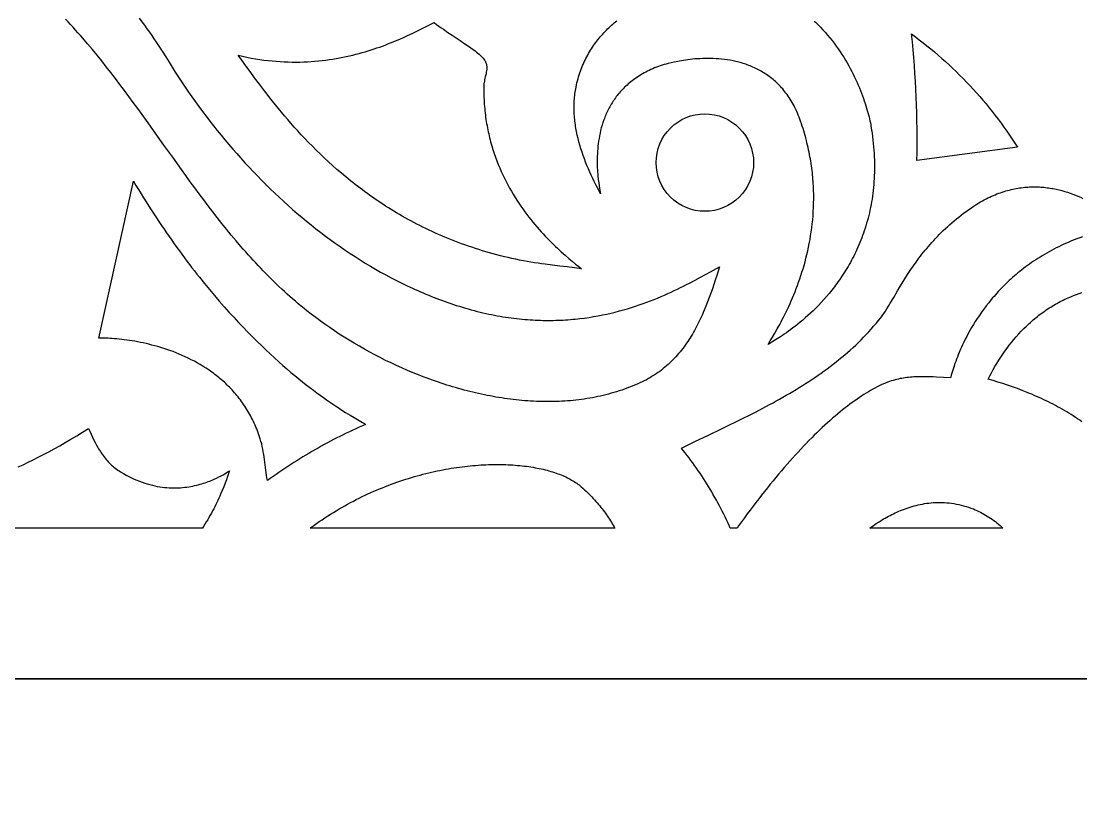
# Model space of a CAD drawing. Extents: x -1000 to 1000, y -1450 to 1450.
# Drawn here: x -99.7 to 251.4, y 1012.6 to 1268 of the extents above; entities that cross this region are included whole.
import ezdxf

# ---------------------------------------------------------------- set-up
doc = ezdxf.new("R2010")
doc.units = 0
doc.layers.add('LAYER_1', color=18, linetype='CONTINUOUS')

msp = doc.modelspace()

# ---------------------------------------------------------------- linework, layer by layer
at = {"layer": 'LAYER_1'}
for points in [[(-1000, 1050), (1000, 1050), (1000, 1450), (-1000, 1450)], [(37.95, 1266.97), (38.71, 1266.4), (39.47, 1265.85), (40.21, 1265.32), (41.68, 1264.3), (43.1, 1263.34), (45.77, 1261.57), (47.02, 1260.75), (48.19, 1259.97), (49.29, 1259.22), (49.81, 1258.86), (50.3, 1258.5), (50.77, 1258.15), (51.22, 1257.8), (51.65, 1257.46), (52.05, 1257.12), (52.42, 1256.78), (52.77, 1256.44), (53.08, 1256.11), (53.37, 1255.78), (53.63, 1255.44), (53.86, 1255.11), (53.97, 1254.94), (54.06, 1254.78), (54.15, 1254.61), (54.23, 1254.44), (54.32, 1254.21), (54.4, 1253.99), (54.46, 1253.75), (54.51, 1253.52), (54.55, 1253.29), (54.58, 1253.05), (54.59, 1252.81), (54.59, 1252.57), (54.59, 1252.33), (54.57, 1252.08), (54.52, 1251.59), (54.45, 1251.1), (54.35, 1250.6), (54.12, 1249.59), (54.01, 1249.08), (53.9, 1248.58), (53.8, 1248.08), (53.72, 1247.57), (53.68, 1247.32), (53.66, 1247.08), (53.64, 1246.83), (53.63, 1246.58), (53.62, 1245.8), (53.62, 1245.03), (53.63, 1244.27), (53.64, 1243.51), (53.67, 1242.75), (53.7, 1242), (53.74, 1241.25), (53.79, 1240.51), (53.84, 1239.77), (53.91, 1239.04), (53.98, 1238.31), (54.05, 1237.59), (54.14, 1236.87), (54.23, 1236.16), (54.33, 1235.45), (54.44, 1234.75), (54.56, 1234.05), (54.68, 1233.36), (54.81, 1232.67), (54.94, 1231.99), (55.08, 1231.31), (55.23, 1230.64), (55.38, 1229.97), (55.54, 1229.31), (55.71, 1228.65), (55.88, 1228), (56.06, 1227.35), (56.25, 1226.7), (56.63, 1225.43), (57.04, 1224.18), (57.47, 1222.94), (57.92, 1221.73), (58.39, 1220.53), (58.88, 1219.35), (59.38, 1218.2), (59.91, 1217.06), (60.44, 1215.94), (61, 1214.84), (61.57, 1213.75), (62.15, 1212.69), (62.74, 1211.65), (63.35, 1210.62), (63.97, 1209.61), (64.6, 1208.63), (65.24, 1207.66), (65.88, 1206.71), (66.54, 1205.78), (67.2, 1204.86), (67.86, 1203.97), (68.54, 1203.09), (69.21, 1202.23), (69.89, 1201.39), (70.57, 1200.57), (71.26, 1199.77), (71.94, 1198.99), (72.63, 1198.22), (73.31, 1197.47), (74, 1196.75), (74.68, 1196.03), (75.36, 1195.34), (76.03, 1194.67), (76.7, 1194.01), (77.36, 1193.37), (78.02, 1192.75), (78.66, 1192.15), (79.3, 1191.56), (80.56, 1190.44), (81.76, 1189.4), (82.92, 1188.42), (84.02, 1187.52), (85.06, 1186.69), (86.03, 1185.92), (83.62, 1186.24), (81.21, 1186.54), (78.8, 1186.83), (76.39, 1187.12), (73.98, 1187.44), (72.78, 1187.6), (71.58, 1187.77), (70.38, 1187.96), (69.18, 1188.15), (67.98, 1188.36), (66.79, 1188.58), (65.5, 1188.83), (64.22, 1189.1), (62.95, 1189.37), (61.69, 1189.66), (60.44, 1189.95), (59.2, 1190.26), (57.97, 1190.58), (56.75, 1190.9), (55.54, 1191.24), (54.34, 1191.58), (53.16, 1191.94), (51.98, 1192.3), (50.81, 1192.67), (49.65, 1193.06), (48.5, 1193.45), (47.36, 1193.85), (46.24, 1194.25), (45.12, 1194.67), (44.01, 1195.09), (42.91, 1195.52), (41.82, 1195.96), (40.74, 1196.41), (39.67, 1196.87), (38.61, 1197.33), (37.56, 1197.8), (36.51, 1198.28), (35.48, 1198.76), (34.46, 1199.25), (33.44, 1199.75), (32.44, 1200.25), (31.44, 1200.76), (30.46, 1201.28), (29.48, 1201.8), (28.51, 1202.33), (27.55, 1202.86), (26.61, 1203.4), (25.66, 1203.95), (24.73, 1204.5), (23.81, 1205.05), (22.9, 1205.61), (21.99, 1206.18), (21.09, 1206.75), (20.21, 1207.32), (19.33, 1207.9), (18.46, 1208.49), (17.6, 1209.07), (16.74, 1209.66), (15.9, 1210.26), (15.06, 1210.86), (14.24, 1211.46), (13.42, 1212.06), (12.61, 1212.67), (11.8, 1213.28), (11.01, 1213.9), (10.22, 1214.52), (9.45, 1215.14), (7.92, 1216.38), (6.42, 1217.64), (4.95, 1218.9), (3.52, 1220.17), (2.11, 1221.44), (0.74, 1222.72), (-0.6, 1224), (-1.92, 1225.28), (-3.2, 1226.56), (-4.45, 1227.84), (-5.67, 1229.12), (-6.87, 1230.39), (-8.03, 1231.66), (-9.17, 1232.92), (-10.28, 1234.18), (-11.36, 1235.42), (-12.42, 1236.66), (-13.44, 1237.89), (-14.45, 1239.1), (-15.42, 1240.3), (-16.37, 1241.49), (-17.29, 1242.66), (-18.19, 1243.81), (-19.07, 1244.95), (-20.74, 1247.16), (-22.32, 1249.29), (-23.8, 1251.32), (-25.2, 1253.24), (-26.51, 1255.05), (-27.73, 1256.74), (-26.29, 1256.4), (-24.86, 1256.09), (-23.44, 1255.81), (-22.03, 1255.56), (-20.63, 1255.34), (-19.24, 1255.14), (-17.87, 1254.97), (-16.51, 1254.83), (-15.16, 1254.71), (-13.82, 1254.61), (-12.5, 1254.54), (-11.19, 1254.49), (-9.89, 1254.46), (-8.6, 1254.46), (-7.33, 1254.47), (-6.06, 1254.51), (-4.82, 1254.56), (-3.58, 1254.64), (-2.36, 1254.73), (-1.15, 1254.84), (0.04, 1254.97), (1.23, 1255.11), (2.39, 1255.27), (3.55, 1255.44), (4.69, 1255.63), (5.81, 1255.84), (6.93, 1256.05), (8.02, 1256.28), (9.11, 1256.52), (10.18, 1256.78), (11.23, 1257.04), (12.27, 1257.31), (13.3, 1257.59), (14.31, 1257.89), (15.3, 1258.19), (16.28, 1258.49), (17.25, 1258.81), (18.2, 1259.13), (19.13, 1259.45), (20.05, 1259.78), (20.96, 1260.12), (21.84, 1260.46), (22.72, 1260.8), (23.57, 1261.14), (24.41, 1261.49), (25.24, 1261.84), (26.83, 1262.53), (28.37, 1263.22), (29.83, 1263.91), (31.23, 1264.58), (32.56, 1265.23), (35.01, 1266.46), (37.18, 1267.55)], [(196.65, 1262.84), (197.93, 1261.87), (199.2, 1260.88), (200.47, 1259.88), (201.72, 1258.86), (202.96, 1257.82), (204.18, 1256.77), (205.4, 1255.7), (206.6, 1254.62), (207.8, 1253.53), (208.98, 1252.42), (210.14, 1251.29), (211.3, 1250.15), (212.44, 1249), (213.57, 1247.84), (214.68, 1246.66), (215.78, 1245.47), (216.87, 1244.27), (217.94, 1243.05), (219, 1241.83), (220.05, 1240.59), (221.08, 1239.33), (222.09, 1238.07), (223.09, 1236.8), (224.07, 1235.52), (225.04, 1234.22), (225.99, 1232.91), (226.93, 1231.6), (227.85, 1230.27), (228.75, 1228.94), (229.63, 1227.59), (230.5, 1226.24), (197.14, 1221.83), (197.18, 1224.46), (197.2, 1227.09), (197.2, 1229.71), (197.18, 1232.34), (197.14, 1234.97), (197.08, 1237.59), (197, 1240.22), (196.89, 1242.84), (196.77, 1245.47), (196.63, 1248.09), (196.47, 1250.71), (196.29, 1253.34), (196.08, 1255.95), (195.86, 1258.57), (195.62, 1261.19), (195.36, 1263.8)], [(-61.67, 1213.58), (-60.82, 1212.19), (-59.97, 1210.8), (-59.12, 1209.44), (-58.27, 1208.09), (-57.42, 1206.75), (-56.57, 1205.43), (-55.72, 1204.12), (-54.88, 1202.83), (-54.03, 1201.56), (-53.18, 1200.29), (-52.33, 1199.05), (-51.49, 1197.82), (-50.64, 1196.6), (-49.8, 1195.4), (-48.95, 1194.21), (-48.11, 1193.04), (-47.27, 1191.88), (-46.43, 1190.73), (-45.59, 1189.6), (-44.75, 1188.49), (-43.91, 1187.38), (-43.08, 1186.3), (-42.25, 1185.22), (-41.42, 1184.16), (-40.59, 1183.11), (-38.94, 1181.06), (-37.3, 1179.06), (-35.67, 1177.12), (-34.05, 1175.22), (-32.44, 1173.38), (-30.84, 1171.59), (-29.26, 1169.86), (-27.69, 1168.17), (-26.14, 1166.53), (-24.6, 1164.94), (-23.08, 1163.4), (-21.58, 1161.91), (-20.09, 1160.46), (-18.63, 1159.06), (-17.18, 1157.71), (-15.76, 1156.4), (-14.35, 1155.14), (-12.97, 1153.92), (-11.62, 1152.74), (-10.29, 1151.61), (-8.98, 1150.52), (-7.7, 1149.47), (-6.44, 1148.46), (-5.22, 1147.49), (-4.02, 1146.57), (-2.85, 1145.68), (-1.71, 1144.83), (-0.6, 1144.01), (0.47, 1143.24), (1.52, 1142.5), (2.53, 1141.8), (3.51, 1141.13), (4.45, 1140.5), (5.35, 1139.9), (6.22, 1139.33), (7.84, 1138.3), (9.31, 1137.4), (10.61, 1136.62), (11.74, 1135.95), (13.47, 1134.95), (14.05, 1134.6), (14.27, 1134.47), (14.44, 1134.35), (13.37, 1133.88), (12.3, 1133.41), (11.23, 1132.92), (10.17, 1132.43), (9.1, 1131.93), (8.05, 1131.42), (6.99, 1130.9), (5.94, 1130.38), (4.89, 1129.85), (3.85, 1129.31), (2.81, 1128.77), (1.77, 1128.22), (0.74, 1127.66), (-0.29, 1127.09), (-1.31, 1126.52), (-2.34, 1125.94), (-3.35, 1125.35), (-4.37, 1124.76), (-5.37, 1124.16), (-6.38, 1123.55), (-7.38, 1122.93), (-8.38, 1122.31), (-9.37, 1121.68), (-10.36, 1121.05), (-11.34, 1120.41), (-12.32, 1119.76), (-13.29, 1119.1), (-14.26, 1118.44), (-15.22, 1117.78), (-16.18, 1117.1), (-17.13, 1116.42), (-18.08, 1115.73), (-18.23, 1116.6), (-18.36, 1117.47), (-18.59, 1119.21), (-18.82, 1120.95), (-19.05, 1122.7), (-19.17, 1123.57), (-19.3, 1124.43), (-19.45, 1125.3), (-19.61, 1126.16), (-19.79, 1127.01), (-19.99, 1127.86), (-20.22, 1128.71), (-20.34, 1129.13), (-20.47, 1129.55), (-20.68, 1130.23), (-20.91, 1130.89), (-21.15, 1131.55), (-21.39, 1132.2), (-21.64, 1132.85), (-21.9, 1133.48), (-22.17, 1134.1), (-22.45, 1134.72), (-22.73, 1135.33), (-23.02, 1135.93), (-23.32, 1136.52), (-23.63, 1137.1), (-23.94, 1137.67), (-24.26, 1138.24), (-24.59, 1138.79), (-24.92, 1139.34), (-25.26, 1139.88), (-25.6, 1140.42), (-25.96, 1140.94), (-26.32, 1141.46), (-26.68, 1141.97), (-27.05, 1142.47), (-27.43, 1142.96), (-27.81, 1143.45), (-28.2, 1143.93), (-28.59, 1144.4), (-28.99, 1144.86), (-29.4, 1145.32), (-29.81, 1145.76), (-30.22, 1146.21), (-30.64, 1146.64), (-31.06, 1147.07), (-31.49, 1147.48), (-31.92, 1147.9), (-32.36, 1148.3), (-32.8, 1148.7), (-33.25, 1149.09), (-33.7, 1149.47), (-34.15, 1149.85), (-34.61, 1150.22), (-35.07, 1150.59), (-35.53, 1150.94), (-36, 1151.29), (-36.46, 1151.64), (-36.94, 1151.98), (-37.41, 1152.31), (-38.37, 1152.95), (-39.34, 1153.57), (-40.32, 1154.16), (-41.31, 1154.73), (-42.3, 1155.27), (-43.3, 1155.8), (-44.3, 1156.3), (-45.31, 1156.77), (-46.32, 1157.23), (-47.33, 1157.66), (-48.35, 1158.07), (-49.36, 1158.47), (-50.37, 1158.84), (-51.38, 1159.19), (-52.39, 1159.52), (-53.39, 1159.84), (-54.38, 1160.13), (-55.37, 1160.41), (-56.35, 1160.67), (-57.33, 1160.92), (-58.29, 1161.15), (-59.25, 1161.36), (-60.19, 1161.55), (-61.12, 1161.73), (-62.03, 1161.9), (-62.93, 1162.05), (-63.82, 1162.19), (-64.69, 1162.32), (-65.54, 1162.43), (-66.37, 1162.53), (-67.18, 1162.62), (-67.97, 1162.7), (-68.74, 1162.76), (-69.49, 1162.82), (-70.21, 1162.86), (-70.91, 1162.9), (-71.58, 1162.93), (-72.23, 1162.95), (-72.84, 1162.96), (-73.43, 1162.96), (-73.99, 1162.95), (-62.51, 1215)], [(58.5, 1121.07), (59.31, 1121.06), (60.12, 1121.05), (60.92, 1121.02), (61.72, 1120.99), (62.5, 1120.95), (63.28, 1120.9), (64.05, 1120.85), (64.81, 1120.78), (65.57, 1120.71), (66.31, 1120.63), (67.05, 1120.55), (67.78, 1120.46), (68.5, 1120.36), (69.21, 1120.25), (69.92, 1120.13), (70.61, 1120.01), (71.29, 1119.88), (71.96, 1119.75), (72.63, 1119.6), (73.28, 1119.46), (73.93, 1119.3), (74.56, 1119.14), (75.18, 1118.97), (75.79, 1118.79), (76.4, 1118.61), (76.99, 1118.42), (77.57, 1118.22), (78.13, 1118.02), (78.69, 1117.81), (79.24, 1117.6), (79.77, 1117.38), (80.29, 1117.15), (80.8, 1116.92), (81.3, 1116.68), (81.78, 1116.43), (82.25, 1116.18), (82.71, 1115.92), (83.16, 1115.66), (83.59, 1115.39), (84.01, 1115.12), (84.42, 1114.84), (84.81, 1114.56), (85.19, 1114.27), (85.56, 1113.97), (85.91, 1113.67), (86.45, 1113.19), (86.98, 1112.71), (87.49, 1112.23), (88, 1111.74), (88.49, 1111.26), (88.97, 1110.77), (89.44, 1110.29), (89.9, 1109.8), (90.35, 1109.31), (90.79, 1108.82), (91.22, 1108.33), (91.64, 1107.84), (92.05, 1107.35), (92.45, 1106.86), (92.83, 1106.36), (93.21, 1105.87), (93.58, 1105.38), (93.94, 1104.88), (94.29, 1104.39), (94.63, 1103.9), (94.96, 1103.4), (95.28, 1102.91), (95.59, 1102.42), (95.9, 1101.92), (96.19, 1101.43), (96.48, 1100.94), (96.76, 1100.45), (97, 1100), (-3.88, 1100), (-3.68, 1100.15), (-2.76, 1100.82), (-1.84, 1101.48), (-0.91, 1102.13), (0.02, 1102.76), (0.95, 1103.38), (1.88, 1103.99), (2.82, 1104.59), (3.76, 1105.17), (4.7, 1105.75), (5.65, 1106.31), (6.6, 1106.86), (7.55, 1107.4), (8.5, 1107.93), (9.46, 1108.44), (10.41, 1108.95), (11.37, 1109.44), (12.33, 1109.92), (13.29, 1110.4), (14.25, 1110.86), (15.21, 1111.3), (16.18, 1111.74), (17.14, 1112.17), (18.11, 1112.58), (19.07, 1112.99), (20.03, 1113.38), (21, 1113.77), (21.96, 1114.14), (22.93, 1114.5), (23.89, 1114.86), (24.85, 1115.2), (25.82, 1115.53), (26.78, 1115.85), (27.74, 1116.16), (28.69, 1116.46), (29.65, 1116.75), (30.61, 1117.03), (31.56, 1117.3), (32.51, 1117.56), (33.46, 1117.81), (34.41, 1118.05), (35.35, 1118.28), (36.29, 1118.51), (37.23, 1118.72), (38.17, 1118.92), (39.1, 1119.11), (40.03, 1119.29), (40.96, 1119.47), (41.88, 1119.63), (42.8, 1119.79), (43.71, 1119.93), (44.62, 1120.07), (45.53, 1120.2), (46.43, 1120.32), (47.33, 1120.43), (48.22, 1120.53), (49.11, 1120.62), (49.99, 1120.7), (50.87, 1120.78), (51.74, 1120.85), (52.6, 1120.9), (53.46, 1120.95), (54.32, 1120.99), (55.17, 1121.02), (56.01, 1121.05), (56.84, 1121.06), (57.67, 1121.07)], [(205.54, 1108.47), (206.3, 1108.44), (207.07, 1108.38), (207.84, 1108.31), (208.62, 1108.22), (209.4, 1108.1), (210.19, 1107.96), (210.99, 1107.8), (211.79, 1107.61), (212.59, 1107.4), (213.4, 1107.17), (214.21, 1106.9), (215.03, 1106.62), (215.85, 1106.31), (216.44, 1106.06), (217.03, 1105.8), (217.62, 1105.53), (218.2, 1105.25), (218.77, 1104.95), (219.34, 1104.64), (219.9, 1104.31), (220.46, 1103.98), (221.01, 1103.63), (221.55, 1103.27), (222.09, 1102.89), (222.62, 1102.51), (223.15, 1102.11), (223.67, 1101.7), (224.19, 1101.28), (224.7, 1100.85), (225.2, 1100.41), (225.65, 1100), (181.51, 1100), (181.92, 1100.3), (182.77, 1100.89), (183.66, 1101.49), (184.61, 1102.1), (185.59, 1102.7), (186.1, 1103.01), (186.62, 1103.3), (187.15, 1103.6), (187.69, 1103.89), (188.24, 1104.18), (188.8, 1104.47), (189.36, 1104.75), (189.94, 1105.02), (190.53, 1105.29), (191.13, 1105.55), (191.73, 1105.81), (192.35, 1106.05), (192.97, 1106.29), (193.61, 1106.52), (194.25, 1106.74), (194.9, 1106.95), (195.56, 1107.15), (196.22, 1107.33), (196.89, 1107.51), (197.58, 1107.67), (198.26, 1107.82), (198.96, 1107.96), (199.66, 1108.08), (200.38, 1108.19), (201.09, 1108.28), (201.82, 1108.35), (202.55, 1108.41), (203.29, 1108.45), (204.03, 1108.48), (204.78, 1108.48)], [(-600, -1450), (600, -1450), (600, 1050), (-600, 1050)]]:
    msp.add_lwpolyline(points, close=True, dxfattribs=at)
for points in [[(-60.57, 1269), (-59.69, 1267.81), (-58.83, 1266.64), (-58, 1265.48), (-57.2, 1264.35), (-56.43, 1263.24), (-55.68, 1262.15), (-54.97, 1261.08), (-54.27, 1260.04), (-52.97, 1258.04), (-51.78, 1256.15), (-50.68, 1254.4), (-49.65, 1252.74), (-48.6, 1251.09), (-47.54, 1249.44), (-46.45, 1247.8), (-45.35, 1246.17), (-44.24, 1244.54), (-43.1, 1242.91), (-41.95, 1241.3), (-40.78, 1239.69), (-39.6, 1238.09), (-38.4, 1236.5), (-37.19, 1234.91), (-35.96, 1233.34), (-34.71, 1231.78), (-33.45, 1230.22), (-32.17, 1228.67), (-30.87, 1227.14), (-29.57, 1225.62), (-28.24, 1224.1), (-26.9, 1222.6), (-25.55, 1221.11), (-24.18, 1219.64), (-22.8, 1218.17), (-21.41, 1216.72), (-20, 1215.28), (-18.57, 1213.86), (-17.13, 1212.45), (-15.68, 1211.05), (-14.22, 1209.68), (-12.74, 1208.31), (-11.24, 1206.96), (-9.74, 1205.63), (-8.22, 1204.31), (-6.69, 1203.02), (-5.15, 1201.73), (-3.59, 1200.47), (-2.02, 1199.22), (-0.44, 1198), (1.15, 1196.79), (2.76, 1195.6), (4.38, 1194.43), (6.01, 1193.28), (7.65, 1192.15), (9.3, 1191.04), (10.96, 1189.96), (12.64, 1188.89), (14.32, 1187.85), (16.02, 1186.83), (17.72, 1185.83), (19.44, 1184.85), (21.17, 1183.9), (22.91, 1182.97), (24.65, 1182.06), (26.41, 1181.19), (28.18, 1180.33), (29.96, 1179.5), (30.85, 1179.1), (31.75, 1178.7), (32.64, 1178.3), (33.54, 1177.92), (34.44, 1177.54), (35.35, 1177.17), (36.25, 1176.8), (37.16, 1176.44), (38.07, 1176.09), (38.99, 1175.75), (39.9, 1175.41), (40.82, 1175.08), (41.74, 1174.75), (42.66, 1174.43), (43.59, 1174.12), (44.51, 1173.82), (45.51, 1173.5), (46.51, 1173.2), (47.5, 1172.9), (48.49, 1172.62), (49.47, 1172.35), (50.45, 1172.08), (51.42, 1171.83), (52.38, 1171.6), (53.35, 1171.37), (54.3, 1171.15), (55.25, 1170.94), (56.2, 1170.75), (57.14, 1170.56), (58.08, 1170.38), (59.01, 1170.22), (59.94, 1170.06), (60.86, 1169.92), (61.78, 1169.78), (62.69, 1169.65), (63.6, 1169.54), (64.5, 1169.43), (65.4, 1169.33), (66.29, 1169.24), (67.18, 1169.16), (68.06, 1169.09), (68.94, 1169.03), (69.81, 1168.97), (70.68, 1168.93), (71.54, 1168.89), (72.4, 1168.86), (73.25, 1168.84), (74.1, 1168.83), (74.94, 1168.82), (75.78, 1168.83), (76.61, 1168.84), (77.44, 1168.86), (78.26, 1168.88), (79.08, 1168.92), (79.89, 1168.96), (80.7, 1169), (81.5, 1169.06), (82.3, 1169.12), (83.09, 1169.19), (83.88, 1169.26), (85.44, 1169.43), (86.98, 1169.62), (88.5, 1169.84), (89.99, 1170.08), (91.47, 1170.34), (92.93, 1170.63), (94.37, 1170.93), (95.79, 1171.25), (97.18, 1171.59), (98.56, 1171.95), (99.92, 1172.32), (101.25, 1172.71), (102.57, 1173.11), (103.86, 1173.53), (105.14, 1173.96), (106.39, 1174.4), (107.63, 1174.85), (108.84, 1175.31), (110.03, 1175.78), (111.2, 1176.25), (112.35, 1176.73), (113.48, 1177.22), (114.59, 1177.71), (115.68, 1178.21), (116.75, 1178.71), (117.8, 1179.21), (118.82, 1179.71), (119.83, 1180.21), (120.81, 1180.7), (121.78, 1181.2), (123.64, 1182.18), (125.42, 1183.15), (127.12, 1184.08), (128.73, 1184.98), (131.7, 1186.63), (131.25, 1185.14), (130.79, 1183.66), (130.32, 1182.18), (129.84, 1180.72), (129.35, 1179.26), (128.84, 1177.82), (128.32, 1176.38), (127.79, 1174.96), (127.23, 1173.56), (126.66, 1172.17), (126.36, 1171.49), (126.06, 1170.8), (125.76, 1170.13), (125.45, 1169.45), (125.13, 1168.78), (124.81, 1168.12), (124.48, 1167.47), (124.14, 1166.81), (123.8, 1166.17), (123.45, 1165.53), (123.09, 1164.89), (122.73, 1164.27), (122.35, 1163.65), (121.97, 1163.03), (121.59, 1162.42), (121.19, 1161.82), (120.79, 1161.23), (120.38, 1160.64), (119.96, 1160.06), (119.53, 1159.49), (119.09, 1158.93), (118.64, 1158.37), (118.18, 1157.83), (117.72, 1157.29), (117.24, 1156.76), (116.75, 1156.23), (116.26, 1155.72), (115.75, 1155.21), (115.23, 1154.72), (114.71, 1154.23), (114.17, 1153.75), (113.62, 1153.29), (113.06, 1152.83), (112.49, 1152.38), (111.9, 1151.94), (111.31, 1151.52), (110.7, 1151.1), (110.08, 1150.69), (109.45, 1150.3), (108.8, 1149.91), (108.15, 1149.54), (107.48, 1149.17), (106.79, 1148.82), (106.1, 1148.48), (105.27, 1148.1), (104.44, 1147.72), (103.6, 1147.36), (102.76, 1147.01), (101.91, 1146.68), (101.06, 1146.35), (100.21, 1146.04), (99.35, 1145.74), (98.48, 1145.45), (97.61, 1145.18), (96.74, 1144.91), (95.86, 1144.66), (94.98, 1144.42), (94.1, 1144.19), (93.21, 1143.97), (92.32, 1143.76), (91.42, 1143.57), (90.53, 1143.38), (89.62, 1143.21), (88.72, 1143.05), (87.81, 1142.9), (86.9, 1142.76), (85.98, 1142.63), (85.07, 1142.51), (84.15, 1142.4), (83.22, 1142.31), (82.3, 1142.22), (81.37, 1142.14), (80.44, 1142.08), (79.51, 1142.02), (78.57, 1141.98), (77.64, 1141.94), (76.7, 1141.92), (75.76, 1141.91), (74.81, 1141.9), (73.87, 1141.91), (72.92, 1141.92), (71.98, 1141.95), (71.03, 1141.98), (70.08, 1142.02), (69.12, 1142.08), (68.17, 1142.14), (67.22, 1142.21), (66.26, 1142.29), (65.31, 1142.38), (64.35, 1142.48), (63.39, 1142.59), (62.43, 1142.71), (61.47, 1142.84), (60.51, 1142.97), (59.56, 1143.12), (58.6, 1143.27), (57.64, 1143.43), (56.68, 1143.6), (55.72, 1143.78), (54.76, 1143.96), (53.8, 1144.16), (52.84, 1144.36), (51.88, 1144.57), (50.92, 1144.79), (49.96, 1145.02), (49.01, 1145.25), (48.05, 1145.5), (47.09, 1145.75), (46.14, 1146.01), (45.19, 1146.27), (44.23, 1146.54), (43.28, 1146.82), (42.33, 1147.11), (41.39, 1147.41), (40.44, 1147.71), (39.5, 1148.02), (38.55, 1148.34), (37.61, 1148.66), (36.67, 1148.99), (35.73, 1149.33), (34.8, 1149.67), (33.87, 1150.02), (32.94, 1150.38), (32.01, 1150.74), (30.16, 1151.49), (28.32, 1152.26), (26.49, 1153.06), (24.68, 1153.88), (22.88, 1154.72), (21.09, 1155.59), (19.32, 1156.48), (17.56, 1157.39), (15.82, 1158.32), (14.09, 1159.27), (12.38, 1160.24), (10.69, 1161.23), (9.02, 1162.23), (7.37, 1163.26), (5.74, 1164.3), (4.13, 1165.36), (2.55, 1166.44), (0.98, 1167.53), (-0.56, 1168.63), (-2.08, 1169.75), (-3.57, 1170.88), (-5.03, 1172.03), (-6.47, 1173.19), (-7.88, 1174.36), (-8.81, 1175.15), (-9.74, 1175.94), (-10.65, 1176.75), (-11.56, 1177.56), (-12.46, 1178.38), (-13.36, 1179.21), (-14.25, 1180.05), (-15.13, 1180.89), (-16.01, 1181.74), (-16.88, 1182.6), (-17.74, 1183.46), (-18.6, 1184.33), (-19.45, 1185.21), (-20.29, 1186.09), (-21.13, 1186.98), (-21.97, 1187.88), (-22.8, 1188.78), (-23.62, 1189.69), (-24.44, 1190.6), (-25.26, 1191.52), (-26.07, 1192.44), (-26.87, 1193.37), (-28.47, 1195.24), (-30.05, 1197.13), (-31.61, 1199.04), (-33.16, 1200.97), (-34.69, 1202.91), (-36.21, 1204.86), (-37.72, 1206.83), (-39.21, 1208.81), (-40.7, 1210.8), (-42.18, 1212.8), (-43.65, 1214.81), (-45.12, 1216.82), (-46.57, 1218.84), (-49.48, 1222.89), (-52.37, 1226.96), (-55.26, 1231.02), (-58.15, 1235.07), (-59.6, 1237.09), (-61.06, 1239.1), (-62.52, 1241.11), (-63.99, 1243.1), (-65.47, 1245.09), (-66.95, 1247.07), (-68.45, 1249.03), (-69.95, 1250.99), (-71.47, 1252.92), (-73, 1254.84), (-74.54, 1256.75), (-76.1, 1258.64), (-77.67, 1260.51), (-79.26, 1262.35), (-80.07, 1263.27), (-80.87, 1264.18), (-81.69, 1265.09), (-82.5, 1265.98), (-83.32, 1266.88), (-84.15, 1267.76), (-84.98, 1268.65)], [(163.08, 1268.07), (163.52, 1267.66), (164.37, 1266.84), (165.2, 1265.99), (166.01, 1265.14), (166.8, 1264.27), (167.56, 1263.38), (168.3, 1262.49), (169.02, 1261.59), (169.72, 1260.68), (170.39, 1259.76), (171.04, 1258.84), (171.68, 1257.91), (172.29, 1256.98), (172.88, 1256.04), (173.45, 1255.11), (174, 1254.17), (174.53, 1253.23), (175.04, 1252.3), (175.53, 1251.36), (176, 1250.43), (176.46, 1249.51), (176.89, 1248.59), (177.3, 1247.68), (177.7, 1246.78), (178.08, 1245.89), (178.44, 1245), (178.78, 1244.13), (179.1, 1243.27), (179.41, 1242.43), (179.7, 1241.6), (179.97, 1240.78), (180.23, 1239.99), (180.47, 1239.21), (180.69, 1238.45), (180.9, 1237.71), (181.09, 1237), (181.26, 1236.3), (181.42, 1235.63), (181.57, 1234.98), (181.7, 1234.37), (181.81, 1233.77), (181.91, 1233.21), (182.1, 1232.04), (182.28, 1230.89), (182.43, 1229.75), (182.57, 1228.61), (182.69, 1227.49), (182.79, 1226.38), (182.88, 1225.28), (182.95, 1224.19), (183.01, 1223.1), (183.05, 1222.03), (183.07, 1220.97), (183.08, 1219.92), (183.08, 1218.88), (183.06, 1217.85), (183.02, 1216.84), (182.97, 1215.83), (182.91, 1214.83), (182.84, 1213.84), (182.75, 1212.86), (182.64, 1211.89), (182.53, 1210.93), (182.4, 1209.98), (182.26, 1209.05), (182.11, 1208.12), (181.94, 1207.2), (181.77, 1206.29), (181.58, 1205.39), (181.38, 1204.5), (181.17, 1203.62), (180.95, 1202.75), (180.72, 1201.89), (180.48, 1201.04), (180.23, 1200.2), (179.97, 1199.37), (179.7, 1198.55), (179.42, 1197.74), (179.13, 1196.94), (178.84, 1196.15), (178.53, 1195.37), (178.22, 1194.6), (177.9, 1193.83), (177.57, 1193.08), (177.23, 1192.34), (176.89, 1191.6), (176.54, 1190.88), (176.18, 1190.16), (175.82, 1189.45), (175.45, 1188.76), (175.08, 1188.07), (174.7, 1187.39), (174.31, 1186.72), (173.92, 1186.06), (173.52, 1185.41), (173.12, 1184.77), (172.71, 1184.14), (172.3, 1183.51), (171.89, 1182.9), (171.47, 1182.29), (171.05, 1181.7), (170.63, 1181.11), (170.2, 1180.53), (169.77, 1179.96), (169.34, 1179.4), (168.9, 1178.85), (168.47, 1178.31), (168.03, 1177.78), (167.15, 1176.73), (166.26, 1175.73), (165.38, 1174.76), (164.49, 1173.82), (163.61, 1172.92), (162.73, 1172.05), (161.85, 1171.22), (160.99, 1170.42), (160.13, 1169.66), (159.29, 1168.92), (158.46, 1168.22), (157.64, 1167.56), (156.85, 1166.92), (156.07, 1166.32), (155.32, 1165.76), (154.58, 1165.22), (153.88, 1164.72), (153.2, 1164.24), (152.56, 1163.8), (151.94, 1163.39), (151.36, 1163.01), (150.31, 1162.35), (149.41, 1161.8), (148.69, 1161.38), (147.84, 1160.89), (148.54, 1162.03), (149.28, 1163.26), (150.06, 1164.59), (150.86, 1166.01), (151.69, 1167.52), (152.11, 1168.31), (152.53, 1169.11), (152.95, 1169.94), (153.38, 1170.79), (153.8, 1171.67), (154.23, 1172.56), (154.66, 1173.47), (155.08, 1174.4), (155.5, 1175.36), (155.92, 1176.33), (156.33, 1177.32), (156.74, 1178.33), (157.14, 1179.36), (157.54, 1180.41), (157.93, 1181.48), (158.31, 1182.56), (158.68, 1183.66), (159.04, 1184.78), (159.39, 1185.92), (159.73, 1187.08), (160.05, 1188.25), (160.37, 1189.44), (160.67, 1190.64), (160.95, 1191.86), (161.22, 1193.1), (161.47, 1194.35), (161.71, 1195.62), (161.92, 1196.9), (162.12, 1198.2), (162.3, 1199.52), (162.46, 1200.84), (162.6, 1202.19), (162.71, 1203.54), (162.81, 1204.91), (162.87, 1206.3), (162.92, 1207.69), (162.94, 1209.1), (162.93, 1210.53), (162.9, 1211.96), (162.87, 1212.68), (162.84, 1213.41), (162.79, 1214.14), (162.74, 1214.87), (162.69, 1215.6), (162.63, 1216.34), (162.55, 1217.08), (162.48, 1217.82), (162.39, 1218.57), (162.29, 1219.32), (162.19, 1220.07), (162.08, 1220.83), (161.96, 1221.58), (161.84, 1222.34), (161.7, 1223.1), (161.56, 1223.87), (161.41, 1224.64), (161.25, 1225.41), (161.08, 1226.18), (160.9, 1226.96), (160.71, 1227.73), (160.51, 1228.51), (160.31, 1229.3), (160.09, 1230.08), (159.87, 1230.87), (159.64, 1231.66), (159.39, 1232.45), (159.14, 1233.24), (158.88, 1234.04), (158.6, 1234.84), (158.36, 1235.53), (158.11, 1236.2), (157.84, 1236.86), (157.57, 1237.5), (157.3, 1238.13), (157.01, 1238.74), (156.72, 1239.35), (156.41, 1239.93), (156.11, 1240.51), (155.79, 1241.07), (155.47, 1241.62), (155.14, 1242.15), (154.8, 1242.67), (154.46, 1243.18), (154.11, 1243.68), (153.75, 1244.16), (153.39, 1244.63), (153.02, 1245.09), (152.65, 1245.54), (152.27, 1245.97), (151.88, 1246.39), (151.49, 1246.81), (151.1, 1247.21), (150.69, 1247.59), (150.29, 1247.97), (149.88, 1248.34), (149.46, 1248.69), (149.05, 1249.04), (148.62, 1249.37), (148.2, 1249.69), (147.76, 1250.01), (147.33, 1250.31), (146.89, 1250.6), (146.45, 1250.88), (146, 1251.16), (145.56, 1251.42), (145.11, 1251.67), (144.65, 1251.92), (144.2, 1252.15), (143.74, 1252.38), (143.28, 1252.59), (142.81, 1252.8), (142.35, 1253), (141.88, 1253.19), (141.41, 1253.38), (140.94, 1253.55), (140.47, 1253.72), (140, 1253.87), (139.53, 1254.02), (139.05, 1254.17), (138.58, 1254.3), (138.1, 1254.43), (137.63, 1254.55), (137.15, 1254.66), (136.2, 1254.87), (135.25, 1255.05), (134.3, 1255.2), (133.36, 1255.33), (132.42, 1255.44), (131.49, 1255.52), (130.56, 1255.59), (129.65, 1255.63), (128.74, 1255.66), (127.85, 1255.66), (126.97, 1255.66), (126.1, 1255.63), (125.25, 1255.59), (124.41, 1255.54), (123.59, 1255.48), (122.8, 1255.41), (122.02, 1255.32), (121.26, 1255.23), (120.53, 1255.14), (119.82, 1255.03), (119.14, 1254.92), (118.49, 1254.81), (117.86, 1254.69), (116.69, 1254.46), (115.66, 1254.23), (114.76, 1254.01), (114.01, 1253.81), (113.42, 1253.65), (112.76, 1253.45), (112.1, 1253.22), (111.46, 1252.99), (110.82, 1252.75), (110.2, 1252.5), (109.59, 1252.24), (109, 1251.97), (108.41, 1251.7), (107.84, 1251.42), (107.28, 1251.14), (106.74, 1250.85), (106.2, 1250.55), (105.68, 1250.24), (105.17, 1249.93), (104.67, 1249.61), (104.18, 1249.29), (103.71, 1248.96), (103.24, 1248.62), (102.79, 1248.28), (102.35, 1247.94), (101.91, 1247.58), (101.49, 1247.23), (101.08, 1246.86), (100.68, 1246.5), (100.29, 1246.13), (99.91, 1245.75), (99.54, 1245.37), (99.19, 1244.99), (98.84, 1244.6), (98.5, 1244.2), (98.17, 1243.81), (97.85, 1243.41), (97.53, 1243), (97.23, 1242.6), (96.94, 1242.19), (96.66, 1241.77), (96.38, 1241.36), (96.12, 1240.94), (95.86, 1240.52), (95.61, 1240.09), (95.37, 1239.67), (95.14, 1239.24), (94.91, 1238.81), (94.7, 1238.37), (94.49, 1237.94), (94.29, 1237.51), (94.09, 1237.07), (93.91, 1236.63), (93.73, 1236.19), (93.56, 1235.75), (93.4, 1235.31), (93.09, 1234.43), (92.81, 1233.54), (92.56, 1232.66), (92.33, 1231.77), (92.13, 1230.89), (91.94, 1230.01), (91.79, 1229.14), (91.65, 1228.27), (91.53, 1227.41), (91.43, 1226.55), (91.35, 1225.71), (91.28, 1224.88), (91.24, 1224.05), (91.2, 1223.25), (91.18, 1222.45), (91.18, 1221.67), (91.18, 1220.91), (91.2, 1220.17), (91.23, 1219.44), (91.26, 1218.73), (91.31, 1218.05), (91.36, 1217.39), (91.42, 1216.75), (91.54, 1215.55), (91.68, 1214.46), (91.83, 1213.49), (91.97, 1212.65), (92.21, 1211.39), (92.33, 1210.75), (91.79, 1211.76), (91.25, 1212.77), (90.73, 1213.8), (90.21, 1214.84), (89.7, 1215.89), (89.21, 1216.95), (88.72, 1218.02), (88.26, 1219.11), (87.8, 1220.19), (87.37, 1221.29), (86.95, 1222.39), (86.55, 1223.51), (86.17, 1224.62), (85.81, 1225.75), (85.47, 1226.87), (85.15, 1228), (84.86, 1229.14), (84.6, 1230.28), (84.36, 1231.42), (84.25, 1231.99), (84.15, 1232.56), (84.05, 1233.13), (83.97, 1233.7), (83.89, 1234.28), (83.81, 1234.85), (83.75, 1235.42), (83.69, 1235.99), (83.64, 1236.56), (83.6, 1237.14), (83.57, 1237.71), (83.55, 1238.28), (83.53, 1238.85), (83.52, 1239.42), (83.53, 1239.99), (83.54, 1240.55), (83.56, 1241.12), (83.59, 1241.69), (83.63, 1242.26), (83.68, 1242.82), (83.74, 1243.38), (83.81, 1243.95), (83.88, 1244.51), (83.97, 1245.07), (84.07, 1245.63), (84.18, 1246.18), (84.33, 1246.87), (84.49, 1247.56), (84.66, 1248.23), (84.84, 1248.89), (85.03, 1249.55), (85.23, 1250.2), (85.44, 1250.84), (85.66, 1251.47), (85.89, 1252.09), (86.13, 1252.7), (86.37, 1253.31), (86.63, 1253.9), (86.9, 1254.49), (87.17, 1255.07), (87.45, 1255.64), (87.74, 1256.2), (88.04, 1256.76), (88.35, 1257.31), (88.66, 1257.85), (88.99, 1258.38), (89.32, 1258.9), (89.65, 1259.42), (90, 1259.93), (90.35, 1260.43), (90.71, 1260.92), (91.08, 1261.4), (91.45, 1261.88), (91.83, 1262.35), (92.22, 1262.81), (92.61, 1263.27), (93.01, 1263.71), (93.41, 1264.15), (93.82, 1264.59), (94.24, 1265.01), (94.66, 1265.43), (95.08, 1265.84), (95.52, 1266.25), (95.95, 1266.64), (96.39, 1267.03), (96.84, 1267.42), (97.29, 1267.79), (97.75, 1268.16)], [(252.03, 1196.58), (251.1, 1196.24), (250.18, 1195.9), (249.28, 1195.55), (248.39, 1195.18), (247.51, 1194.81), (246.65, 1194.44), (245.8, 1194.05), (244.96, 1193.66), (244.13, 1193.26), (243.31, 1192.85), (242.51, 1192.44), (241.72, 1192.02), (240.94, 1191.59), (240.17, 1191.16), (239.42, 1190.72), (238.67, 1190.28), (237.94, 1189.83), (237.22, 1189.37), (236.51, 1188.91), (235.81, 1188.45), (235.13, 1187.98), (234.45, 1187.5), (233.79, 1187.02), (233.13, 1186.54), (232.49, 1186.05), (231.86, 1185.56), (231.24, 1185.07), (230.62, 1184.57), (230.02, 1184.07), (229.43, 1183.56), (228.85, 1183.05), (228.29, 1182.54), (227.73, 1182.03), (227.18, 1181.51), (226.64, 1181), (226.11, 1180.48), (225.59, 1179.96), (225.08, 1179.43), (224.58, 1178.91), (224.09, 1178.38), (223.61, 1177.86), (223.14, 1177.33), (222.68, 1176.8), (222.23, 1176.28), (221.78, 1175.75), (220.92, 1174.69), (220.1, 1173.64), (219.31, 1172.59), (218.55, 1171.54), (217.83, 1170.5), (217.14, 1169.47), (216.48, 1168.44), (215.86, 1167.43), (215.26, 1166.43), (214.7, 1165.44), (214.16, 1164.47), (213.65, 1163.51), (213.17, 1162.58), (212.72, 1161.66), (212.29, 1160.77), (211.89, 1159.9), (211.52, 1159.05), (211.17, 1158.23), (210.84, 1157.44), (210.54, 1156.67), (210.25, 1155.94), (209.99, 1155.24), (209.75, 1154.57), (209.33, 1153.35), (208.99, 1152.28), (208.71, 1151.37), (208.5, 1150.65), (208.35, 1150.11), (208.25, 1149.78), (205.95, 1149.91), (203.63, 1150.04), (202.47, 1150.09), (201.31, 1150.13), (200.15, 1150.16), (198.99, 1150.17), (197.84, 1150.15), (197.26, 1150.14), (196.69, 1150.11), (196.11, 1150.08), (195.54, 1150.04), (194.96, 1150), (194.39, 1149.94), (193.82, 1149.88), (193.26, 1149.8), (192.69, 1149.72), (192.13, 1149.62), (191.56, 1149.52), (191, 1149.4), (190.45, 1149.27), (189.89, 1149.13), (189.27, 1148.95), (188.64, 1148.75), (188, 1148.53), (187.35, 1148.3), (186.69, 1148.03), (186.02, 1147.75), (185.34, 1147.45), (184.65, 1147.13), (183.95, 1146.78), (183.24, 1146.41), (182.53, 1146.03), (181.8, 1145.62), (181.07, 1145.19), (180.33, 1144.75), (179.58, 1144.28), (178.83, 1143.79), (178.06, 1143.28), (177.29, 1142.75), (176.51, 1142.2), (175.73, 1141.63), (174.93, 1141.04), (174.13, 1140.43), (173.32, 1139.81), (172.51, 1139.16), (171.69, 1138.49), (170.86, 1137.8), (170.02, 1137.09), (169.18, 1136.37), (168.34, 1135.62), (167.49, 1134.86), (166.63, 1134.07), (165.77, 1133.27), (164.9, 1132.45), (164.02, 1131.61), (163.14, 1130.75), (162.26, 1129.87), (161.37, 1128.97), (160.48, 1128.06), (159.58, 1127.12), (158.68, 1126.17), (157.77, 1125.2), (156.86, 1124.21), (155.95, 1123.2), (155.03, 1122.18), (154.11, 1121.13), (153.18, 1120.07), (152.26, 1118.99), (151.32, 1117.9), (150.39, 1116.78), (149.45, 1115.65), (148.51, 1114.5), (147.57, 1113.33), (146.63, 1112.14), (145.68, 1110.94), (144.73, 1109.72), (143.78, 1108.49), (142.83, 1107.23), (141.87, 1105.96), (140.92, 1104.67), (139.96, 1103.37), (139, 1102.05), (138.04, 1100.71), (137.54, 1100), (135.26, 1100), (134.88, 1100.84), (134.45, 1101.79), (134.01, 1102.73), (133.56, 1103.67), (133.11, 1104.61), (132.64, 1105.54), (132.17, 1106.47), (131.68, 1107.39), (131.19, 1108.32), (130.69, 1109.23), (130.19, 1110.14), (129.67, 1111.05), (129.15, 1111.95), (128.62, 1112.85), (128.08, 1113.75), (127.53, 1114.63), (126.97, 1115.52), (126.41, 1116.4), (125.84, 1117.27), (125.26, 1118.14), (124.68, 1119), (124.08, 1119.86), (123.48, 1120.71), (122.88, 1121.56), (122.26, 1122.4), (121.64, 1123.23), (121.01, 1124.06), (120.37, 1124.88), (119.73, 1125.7), (119.08, 1126.51), (123.55, 1128.65), (128.05, 1130.79), (132.58, 1132.96), (134.85, 1134.06), (137.12, 1135.17), (139.38, 1136.29), (141.64, 1137.42), (143.88, 1138.57), (146.12, 1139.74), (148.34, 1140.92), (149.45, 1141.53), (150.55, 1142.13), (151.65, 1142.75), (152.75, 1143.37), (153.83, 1143.99), (154.92, 1144.63), (156, 1145.27), (157.07, 1145.91), (158.13, 1146.57), (159.19, 1147.23), (160.25, 1147.9), (161.29, 1148.57), (162.33, 1149.26), (163.36, 1149.95), (164.39, 1150.65), (165.4, 1151.36), (166.41, 1152.08), (167.41, 1152.81), (168.4, 1153.55), (169.38, 1154.3), (170.35, 1155.06), (171.31, 1155.83), (172.26, 1156.61), (173.21, 1157.4), (174.14, 1158.2), (175.06, 1159.01), (175.96, 1159.84), (176.86, 1160.67), (177.75, 1161.52), (178.62, 1162.38), (179.48, 1163.25), (180.33, 1164.13), (181.17, 1165.03), (181.99, 1165.94), (182.8, 1166.87), (183.59, 1167.8), (184.37, 1168.75), (185.14, 1169.72), (185.39, 1170.04), (185.64, 1170.39), (186.15, 1171.11), (186.67, 1171.89), (187.19, 1172.71), (187.73, 1173.59), (188.28, 1174.51), (189.44, 1176.47), (190.68, 1178.59), (191.34, 1179.7), (192.03, 1180.84), (192.75, 1182.01), (193.5, 1183.2), (194.28, 1184.42), (195.1, 1185.65), (195.97, 1186.91), (196.87, 1188.18), (197.34, 1188.82), (197.82, 1189.46), (198.31, 1190.11), (198.81, 1190.75), (199.33, 1191.4), (199.85, 1192.06), (200.39, 1192.71), (200.95, 1193.36), (201.51, 1194.02), (202.09, 1194.67), (202.69, 1195.33), (203.29, 1195.98), (203.92, 1196.64), (204.55, 1197.29), (205.21, 1197.94), (205.87, 1198.59), (206.56, 1199.24), (207.25, 1199.89), (207.97, 1200.53), (208.7, 1201.18), (209.45, 1201.81), (210.21, 1202.45), (210.99, 1203.08), (211.79, 1203.71), (212.61, 1204.33), (213.45, 1204.95), (214.3, 1205.57), (215.17, 1206.18), (215.79, 1206.59), (216.41, 1207), (217.02, 1207.38), (217.63, 1207.76), (218.24, 1208.12), (218.85, 1208.46), (219.46, 1208.79), (220.06, 1209.11), (220.67, 1209.41), (221.27, 1209.7), (221.87, 1209.98), (222.47, 1210.24), (223.06, 1210.49), (223.66, 1210.73), (224.25, 1210.95), (224.84, 1211.17), (225.43, 1211.37), (226.01, 1211.55), (226.6, 1211.73), (227.18, 1211.9), (227.76, 1212.05), (228.33, 1212.19), (228.9, 1212.32), (229.48, 1212.44), (230.04, 1212.55), (230.61, 1212.65), (231.17, 1212.74), (231.73, 1212.82), (232.29, 1212.88), (232.84, 1212.94), (233.4, 1212.99), (233.94, 1213.03), (234.49, 1213.06), (235.03, 1213.08), (235.57, 1213.09), (236.11, 1213.1), (236.64, 1213.09), (237.17, 1213.08), (237.7, 1213.05), (238.22, 1213.02), (238.74, 1212.98), (239.26, 1212.94), (239.77, 1212.89), (240.28, 1212.82), (240.79, 1212.76), (241.29, 1212.68), (241.79, 1212.6), (242.28, 1212.51), (243.26, 1212.32), (244.22, 1212.1), (245.17, 1211.85), (246.1, 1211.59), (247.01, 1211.31), (247.91, 1211.01), (248.78, 1210.69), (249.65, 1210.35), (250.49, 1210), (251.31, 1209.64), (252.11, 1209.27)], [(251.8, 1135.25), (251.09, 1135.74), (250.39, 1136.21), (249.67, 1136.69), (248.95, 1137.15), (248.23, 1137.61), (247.49, 1138.06), (246.76, 1138.5), (246.02, 1138.94), (245.27, 1139.37), (244.52, 1139.79), (243.77, 1140.2), (243.01, 1140.61), (242.24, 1141.01), (241.48, 1141.41), (240.71, 1141.8), (239.93, 1142.18), (239.15, 1142.55), (238.37, 1142.92), (237.59, 1143.28), (236.8, 1143.63), (236.01, 1143.98), (235.22, 1144.32), (234.42, 1144.65), (233.63, 1144.98), (232.03, 1145.61), (230.42, 1146.22), (228.81, 1146.81), (227.2, 1147.36), (225.58, 1147.9), (223.96, 1148.4), (222.35, 1148.89), (220.73, 1149.35), (221.26, 1150.41), (221.81, 1151.46), (222.38, 1152.51), (222.98, 1153.56), (223.59, 1154.59), (224.23, 1155.62), (224.89, 1156.64), (225.57, 1157.65), (226.27, 1158.64), (226.99, 1159.62), (227.73, 1160.6), (228.49, 1161.55), (229.27, 1162.49), (230.06, 1163.42), (230.88, 1164.33), (231.71, 1165.22), (232.57, 1166.09), (233.44, 1166.94), (234.32, 1167.77), (234.77, 1168.18), (235.23, 1168.58), (235.68, 1168.98), (236.15, 1169.37), (236.61, 1169.76), (237.08, 1170.14), (237.56, 1170.51), (238.03, 1170.88), (238.52, 1171.24), (239, 1171.59), (239.49, 1171.94), (239.98, 1172.28), (240.48, 1172.61), (240.98, 1172.94), (241.49, 1173.26), (241.99, 1173.58), (242.51, 1173.88), (243.02, 1174.18), (243.54, 1174.47), (244.06, 1174.76), (244.59, 1175.04), (245.12, 1175.3), (245.65, 1175.57), (246.18, 1175.82), (246.72, 1176.06), (247.26, 1176.3), (248.17, 1176.68), (249.07, 1177.05), (249.97, 1177.4), (250.87, 1177.73), (251.76, 1178.05)], [(-100.64, 1120.24), (-99.04, 1120.99), (-97.4, 1121.78), (-95.73, 1122.6), (-94.02, 1123.46), (-92.29, 1124.36), (-90.53, 1125.3), (-88.73, 1126.28), (-86.91, 1127.29), (-85.07, 1128.36), (-83.19, 1129.46), (-81.29, 1130.61), (-79.36, 1131.8), (-77.41, 1133.04), (-76.97, 1132.07), (-76.52, 1131.09), (-76.06, 1130.11), (-75.58, 1129.14), (-75.08, 1128.17), (-74.56, 1127.21), (-74.29, 1126.74), (-74.02, 1126.27), (-73.73, 1125.81), (-73.45, 1125.35), (-73.15, 1124.9), (-72.85, 1124.45), (-72.53, 1124.01), (-72.22, 1123.58), (-71.89, 1123.16), (-71.55, 1122.75), (-71.21, 1122.34), (-70.85, 1121.95), (-70.49, 1121.57), (-70.12, 1121.19), (-69.73, 1120.83), (-69.34, 1120.48), (-68.94, 1120.14), (-68.52, 1119.82), (-68.1, 1119.51), (-67.66, 1119.21), (-67.2, 1118.92), (-66.74, 1118.63), (-65.83, 1118.08), (-64.93, 1117.57), (-64.02, 1117.09), (-63.13, 1116.64), (-62.24, 1116.23), (-61.36, 1115.85), (-60.48, 1115.5), (-59.62, 1115.17), (-58.75, 1114.88), (-57.9, 1114.62), (-57.06, 1114.38), (-56.22, 1114.17), (-55.39, 1113.98), (-54.57, 1113.82), (-53.76, 1113.68), (-52.95, 1113.57), (-52.16, 1113.47), (-51.38, 1113.4), (-50.61, 1113.35), (-49.84, 1113.32), (-49.09, 1113.31), (-48.35, 1113.32), (-47.62, 1113.34), (-46.9, 1113.38), (-46.19, 1113.44), (-45.5, 1113.51), (-44.82, 1113.59), (-44.15, 1113.69), (-43.49, 1113.8), (-42.84, 1113.92), (-42.21, 1114.05), (-41.59, 1114.19), (-40.99, 1114.35), (-40.4, 1114.51), (-39.82, 1114.67), (-39.26, 1114.84), (-38.72, 1115.02), (-38.19, 1115.21), (-37.67, 1115.39), (-37.17, 1115.59), (-36.69, 1115.78), (-36.22, 1115.97), (-35.77, 1116.17), (-34.92, 1116.56), (-34.14, 1116.94), (-33.43, 1117.31), (-32.8, 1117.66), (-32.24, 1117.98), (-31.76, 1118.27), (-31.04, 1118.72), (-30.66, 1118.95), (-30.97, 1118.06), (-31.31, 1117.08), (-31.68, 1116.02), (-32.1, 1114.9), (-32.55, 1113.71), (-33.05, 1112.47), (-33.59, 1111.18), (-33.88, 1110.52), (-34.18, 1109.85), (-34.49, 1109.17), (-34.81, 1108.48), (-35.15, 1107.78), (-35.5, 1107.08), (-35.86, 1106.37), (-36.24, 1105.65), (-36.63, 1104.93), (-37.03, 1104.21), (-37.45, 1103.48), (-37.88, 1102.75), (-38.33, 1102.02), (-38.79, 1101.29), (-39.27, 1100.56), (-39.65, 1100), (-114.82, 1100)]]:
    msp.add_lwpolyline(points, dxfattribs=at)
msp.add_lwpolyline([(126.86, 1237.3, -0.414214), (143.01, 1221.14, -0.414214), (126.86, 1204.99, -0.414214), (110.71, 1221.14, -0.414214)], format="xyb", close=True, dxfattribs=at)

doc.saveas('drawing.dxf')
